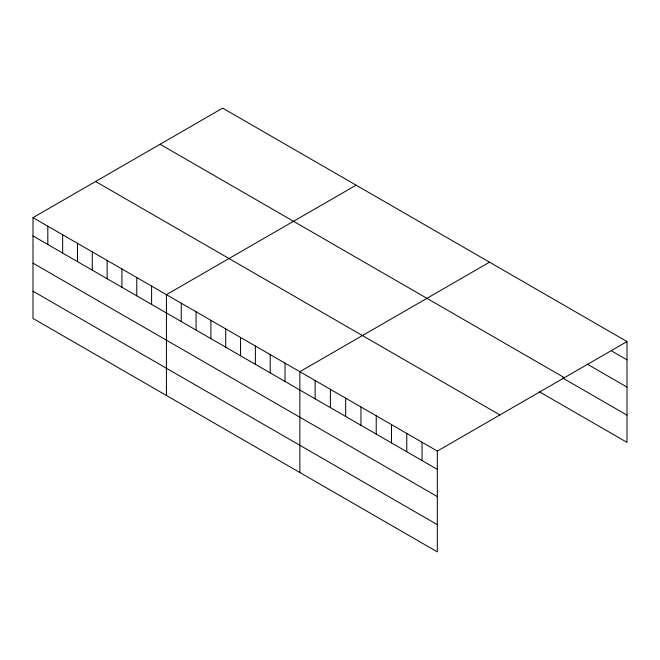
<?xml version="1.0" encoding="UTF-8"?>
<svg xmlns="http://www.w3.org/2000/svg" width="660" height="660" viewBox="0 0 660 660"><rect width="100%" height="100%" fill="white"/><g stroke="black" fill="none" stroke-linecap="round" stroke-linejoin="round"><path stroke-width="0.99" d="M33 217.635L437.324 451.069L437.324 551.875L33 318.442L33 217.635L222.676 108.124L627 341.558L627 442.365L539.599 391.908M356.103 185.163L166.427 294.665L166.427 395.472M489.53 262.193L299.854 371.704L299.854 472.502M437.324 451.069L627 341.558M611.729 351.037L627 359.857M587.119 364.064L627 387.09M160.083 144.26L564.407 377.701M562.51 377.908L627 415.14M95.593 181.5L499.917 414.934M33 235.934L437.324 469.367M33 263.159L437.324 496.592M33 291.209L437.324 524.65M422.053 442.249L422.053 460.548M406.774 433.43L406.774 451.729M391.504 424.611L391.504 442.909M376.225 415.792L376.225 434.09M360.954 406.972L360.954 425.271M345.675 398.153L345.675 416.452M330.404 389.342L330.404 407.632M315.134 380.523L315.134 398.822M285.029 363.14L285.029 381.439M270.204 354.585L270.204 372.883M255.379 346.022L255.379 364.32M240.553 337.466L240.553 355.765M225.728 328.903L225.728 347.201M210.903 320.347L210.903 338.646M196.078 311.784L196.078 330.082M181.252 303.229L181.252 321.527M151.602 286.11L151.602 304.409M136.777 277.546L136.777 295.845M121.951 268.991L121.951 287.29M107.126 260.428L107.126 278.726M92.301 251.873L92.301 270.171M77.476 243.309L77.476 261.608M62.65 234.754L62.65 253.052M47.825 226.19L47.825 244.489"/></g></svg>
